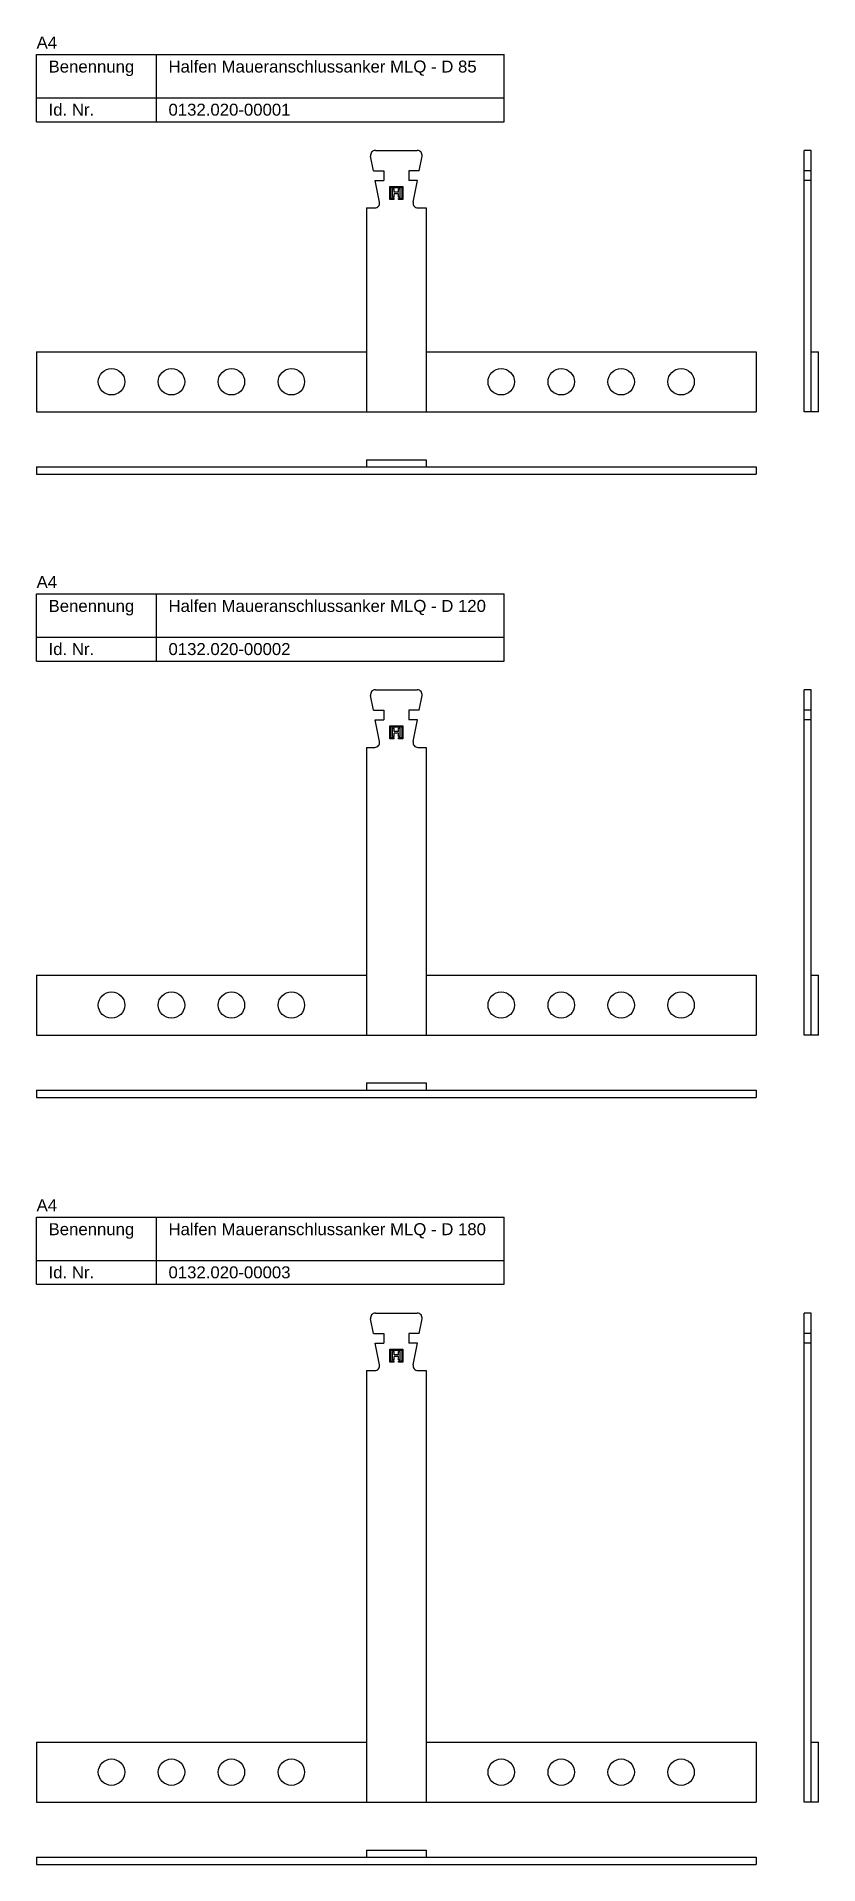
# Model space of a CAD drawing. Header units: millimetres. Extents: x -8 to 318, y -553 to 209.
import ezdxf

# ---------------------------------------------------------------- set-up
doc = ezdxf.new("R2010")
doc.units = ezdxf.units.MM
doc.layers.add('HALFEN-KONSOLANKER', color=2, linetype='CONTINUOUS')
doc.styles.add('ARIAL50', font='ARIAL.TTF', dxfattribs={"height": 5})

msp = doc.modelspace()

# ---------------------------------------------------------------- linework, layer by layer
at = {"layer": 'HALFEN-KONSOLANKER'}
for p, q in [((-8.13, 201.91), (186.87, 201.91)), ((-8.13, 173.91), (-8.13, 201.91)), ((41.87, 173.91), (41.87, 201.91)), ((186.87, 173.91), (186.87, 201.91)), ((-8.13, 183.91), (186.87, 183.91)), ((-8.13, 173.91), (186.87, 173.91)), ((133.12, 161.91), (150.62, 161.91)), ((311.87, 52.91), (311.87, 161.91)), ((314.87, 161.91), (311.87, 161.91)), ((314.87, 52.91), (314.87, 161.91)), ((132.33, 153.41), (131.15, 159.54)), ((132.33, 153.41), (136.62, 153.41)), ((136.62, 153.41), (136.62, 149.41)), ((147.12, 153.41), (147.12, 149.41)), ((147.12, 153.41), (147.12, 149.41)), ((151.41, 153.41), (147.12, 153.41)), ((151.41, 153.41), (152.58, 159.54)), ((314.87, 153.41), (311.87, 153.41)), ((133.09, 149.41), (136.62, 149.41)), ((134.83, 140.29), (133.09, 149.41)), ((139.12, 141.41), (139.12, 146.91)), ((139.12, 146.91), (144.62, 146.91)), ((139.62, 141.91), (139.62, 146.41)), ((139.62, 146.41), (144.12, 146.41)), ((140.32, 142.41), (140.32, 145.91)), ((140.32, 145.91), (140.97, 145.91)), ((140.97, 144.49), (140.97, 145.91)), ((142.77, 144.49), (142.77, 145.91)), ((142.77, 145.91), (143.42, 145.91)), ((143.42, 142.41), (143.42, 145.91)), ((144.12, 146.41), (144.12, 141.91)), ((144.62, 146.91), (144.62, 141.41)), ((150.65, 149.41), (147.12, 149.41)), ((148.9, 140.29), (150.65, 149.41)), ((314.87, 149.41), (311.87, 149.41)), ((129.37, 137.91), (132.87, 137.91)), ((129.37, 137.91), (129.37, 52.91)), ((140.97, 141.41), (139.12, 141.41)), ((140.97, 141.91), (139.62, 141.91)), ((140.97, 142.41), (140.32, 142.41)), ((142.77, 144.49), (140.97, 144.49)), ((140.97, 142.41), (140.97, 143.84)), ((142.77, 143.84), (140.97, 143.84)), ((140.97, 141.41), (140.97, 141.91)), ((142.77, 142.41), (142.77, 143.84)), ((143.42, 142.41), (142.77, 142.41)), ((142.77, 141.41), (142.77, 141.91)), ((144.12, 141.91), (142.77, 141.91)), ((144.62, 141.41), (142.77, 141.41)), ((150.87, 137.91), (154.37, 137.91)), ((154.37, 137.91), (154.37, 52.91)), ((-8.13, 77.91), (-8.13, 52.91)), ((-8.13, 77.91), (129.37, 77.91)), ((154.37, 77.91), (291.87, 77.91)), ((291.87, 77.91), (291.87, 52.91)), ((314.87, 77.91), (317.87, 77.91)), ((317.87, 52.91), (317.87, 77.91)), ((-8.13, 52.91), (291.87, 52.91)), ((317.87, 52.91), (311.87, 52.91)), ((129.37, 32.91), (154.37, 32.91)), ((129.37, 32.91), (129.37, 29.91)), ((154.37, 32.91), (154.37, 29.91)), ((-8.13, 29.91), (291.87, 29.91)), ((-8.13, 29.91), (-8.13, 26.91)), ((-8.13, 26.91), (291.87, 26.91)), ((291.87, 29.91), (291.87, 26.91)), ((-8.13, -23.09), (186.87, -23.09)), ((-8.13, -51.09), (-8.13, -23.09)), ((41.87, -51.09), (41.87, -23.09)), ((186.87, -51.09), (186.87, -23.09)), ((-8.13, -41.09), (186.87, -41.09)), ((-8.13, -51.09), (186.87, -51.09)), ((132.33, -71.59), (131.15, -65.46)), ((133.12, -63.09), (150.62, -63.09)), ((151.41, -71.59), (152.58, -65.46)), ((311.87, -207.09), (311.87, -63.09)), ((314.87, -63.09), (311.87, -63.09)), ((314.87, -207.09), (314.87, -63.09)), ((132.33, -71.59), (136.62, -71.59)), ((133.09, -75.59), (136.62, -75.59)), ((134.83, -84.71), (133.09, -75.59)), ((136.62, -71.59), (136.62, -75.59)), ((151.41, -71.59), (147.12, -71.59)), ((147.12, -71.59), (147.12, -75.59)), ((147.12, -71.59), (147.12, -75.59)), ((150.65, -75.59), (147.12, -75.59)), ((148.9, -84.71), (150.65, -75.59)), ((314.87, -71.59), (311.87, -71.59)), ((314.87, -75.59), (311.87, -75.59)), ((139.12, -78.09), (144.62, -78.09)), ((139.12, -83.59), (139.12, -78.09)), ((140.97, -83.59), (139.12, -83.59)), ((139.62, -78.59), (144.12, -78.59)), ((139.62, -83.09), (139.62, -78.59)), ((140.97, -83.09), (139.62, -83.09)), ((140.32, -79.09), (140.97, -79.09)), ((140.32, -82.59), (140.32, -79.09)), ((140.97, -82.59), (140.32, -82.59)), ((140.97, -80.51), (140.97, -79.09)), ((142.77, -80.51), (140.97, -80.51)), ((142.77, -81.16), (140.97, -81.16)), ((140.97, -82.59), (140.97, -81.16)), ((140.97, -83.59), (140.97, -83.09)), ((142.77, -79.09), (143.42, -79.09)), ((142.77, -80.51), (142.77, -79.09)), ((142.77, -82.59), (142.77, -81.16)), ((143.42, -82.59), (142.77, -82.59)), ((144.12, -83.09), (142.77, -83.09)), ((142.77, -83.59), (142.77, -83.09)), ((144.62, -83.59), (142.77, -83.59)), ((143.42, -82.59), (143.42, -79.09)), ((144.12, -78.59), (144.12, -83.09)), ((144.62, -78.09), (144.62, -83.59)), ((129.37, -87.09), (129.37, -207.09)), ((129.37, -87.09), (132.87, -87.09)), ((150.87, -87.09), (154.37, -87.09)), ((154.37, -87.09), (154.37, -207.09)), ((-8.13, -182.09), (129.37, -182.09)), ((-8.13, -182.09), (-8.13, -207.09)), ((154.37, -182.09), (291.87, -182.09)), ((291.87, -182.09), (291.87, -207.09)), ((314.87, -182.09), (317.87, -182.09)), ((317.87, -207.09), (317.87, -182.09)), ((-8.13, -207.09), (291.87, -207.09)), ((317.87, -207.09), (311.87, -207.09)), ((129.37, -227.09), (154.37, -227.09)), ((129.37, -227.09), (129.37, -230.09)), ((154.37, -227.09), (154.37, -230.09)), ((-8.13, -230.09), (291.87, -230.09)), ((-8.13, -230.09), (-8.13, -233.09)), ((-8.13, -233.09), (291.87, -233.09)), ((291.87, -230.09), (291.87, -233.09)), ((-8.13, -283.09), (186.87, -283.09)), ((-8.13, -311.09), (-8.13, -283.09)), ((41.87, -311.09), (41.87, -283.09)), ((186.87, -311.09), (186.87, -283.09)), ((-8.13, -301.09), (186.87, -301.09)), ((-8.13, -311.09), (186.87, -311.09)), ((132.33, -331.59), (131.15, -325.46)), ((133.12, -323.09), (150.62, -323.09)), ((151.41, -331.59), (152.58, -325.46)), ((311.87, -527.09), (311.87, -323.09)), ((314.87, -323.09), (311.87, -323.09)), ((314.87, -527.09), (314.87, -323.09)), ((132.33, -331.59), (136.62, -331.59)), ((136.62, -331.59), (136.62, -335.59)), ((147.12, -331.59), (147.12, -335.59)), ((147.12, -331.59), (147.12, -335.59)), ((151.41, -331.59), (147.12, -331.59)), ((314.87, -331.59), (311.87, -331.59)), ((133.09, -335.59), (136.62, -335.59)), ((134.83, -344.71), (133.09, -335.59)), ((139.12, -338.09), (144.62, -338.09)), ((139.12, -343.59), (139.12, -338.09)), ((139.62, -338.59), (144.12, -338.59)), ((139.62, -343.09), (139.62, -338.59)), ((140.97, -343.09), (139.62, -343.09)), ((140.32, -342.59), (140.32, -339.09)), ((140.32, -339.09), (140.97, -339.09)), ((140.97, -342.59), (140.32, -342.59)), ((140.97, -340.51), (140.97, -339.09)), ((142.77, -340.51), (140.97, -340.51)), ((140.97, -342.59), (140.97, -341.16)), ((142.77, -341.16), (140.97, -341.16)), ((140.97, -343.59), (140.97, -343.09)), ((142.77, -339.09), (143.42, -339.09)), ((142.77, -340.51), (142.77, -339.09)), ((142.77, -342.59), (142.77, -341.16)), ((143.42, -342.59), (142.77, -342.59)), ((144.12, -343.09), (142.77, -343.09)), ((142.77, -343.59), (142.77, -343.09)), ((143.42, -342.59), (143.42, -339.09)), ((144.12, -338.59), (144.12, -343.09)), ((144.62, -338.09), (144.62, -343.59)), ((150.65, -335.59), (147.12, -335.59)), ((148.9, -344.71), (150.65, -335.59)), ((314.87, -335.59), (311.87, -335.59)), ((129.37, -347.09), (129.37, -527.09)), ((129.37, -347.09), (132.87, -347.09)), ((140.97, -343.59), (139.12, -343.59)), ((144.62, -343.59), (142.77, -343.59)), ((150.87, -347.09), (154.37, -347.09)), ((154.37, -347.09), (154.37, -527.09)), ((-8.13, -502.09), (129.37, -502.09)), ((-8.13, -502.09), (-8.13, -527.09)), ((154.37, -502.09), (291.87, -502.09)), ((291.87, -502.09), (291.87, -527.09)), ((314.87, -502.09), (317.87, -502.09)), ((317.87, -527.09), (317.87, -502.09)), ((-8.13, -527.09), (291.87, -527.09)), ((317.87, -527.09), (311.87, -527.09)), ((129.37, -547.09), (154.37, -547.09)), ((129.37, -547.09), (129.37, -550.09)), ((154.37, -547.09), (154.37, -550.09)), ((-8.13, -550.09), (291.87, -550.09)), ((-8.13, -550.09), (-8.13, -553.09)), ((-8.13, -553.09), (291.87, -553.09)), ((291.87, -550.09), (291.87, -553.09))]:
    msp.add_line(p, q, dxfattribs=at)
for centre in [(23.12, 65.41), (48.12, 65.41), (73.12, 65.41), (98.12, 65.41), (185.62, 65.41), (210.62, 65.41), (235.62, 65.41), (260.62, 65.41), (23.12, -194.59), (48.12, -194.59), (73.12, -194.59), (98.12, -194.59), (185.62, -194.59), (210.62, -194.59), (235.62, -194.59), (260.62, -194.59), (23.12, -514.59), (48.12, -514.59), (73.12, -514.59), (98.12, -514.59), (185.62, -514.59), (210.62, -514.59), (235.62, -514.59), (260.62, -514.59)]:
    msp.add_circle(centre, 5.5, dxfattribs=at)
for centre, start, end in [((133.12, 159.91), 90, 190.81989), ((150.62, 159.91), 349.18011, 90), ((132.87, 139.91), 270, 10.81989), ((150.87, 139.91), 169.18011, 270), ((133.12, -65.09), 90, 190.81989), ((150.62, -65.09), 349.18011, 90), ((132.87, -85.09), 270, 10.81989), ((150.87, -85.09), 169.18011, 270), ((133.12, -325.09), 90, 190.81989), ((150.62, -325.09), 349.18011, 90), ((132.87, -345.09), 270, 10.81989), ((150.87, -345.09), 169.18011, 270)]:
    msp.add_arc(centre, 2, start, end, dxfattribs=at)

# ---------------------------------------------------------------- texts
at = {"layer": 'HALFEN-KONSOLANKER', "style": 'ARIAL50'}
for s, p in [('A4', (-8.13, 204.41)), ('Benennung', (-3.13, 194.41)), ('Halfen Maueranschlussanker MLQ - D 85', (46.87, 194.41)), ('Id. Nr.', (-3.13, 176.41)), ('0132.020-00001', (46.87, 176.41)), ('A4', (-8.13, -20.59)), ('Benennung', (-3.13, -30.59)), ('Halfen Maueranschlussanker MLQ - D 120', (46.87, -30.59)), ('Id. Nr.', (-3.13, -48.59)), ('0132.020-00002', (46.87, -48.59)), ('A4', (-8.13, -280.59)), ('Benennung', (-3.13, -290.59)), ('Halfen Maueranschlussanker MLQ - D 180', (46.87, -290.59)), ('Id. Nr.', (-3.13, -308.59)), ('0132.020-00003', (46.87, -308.59))]:
    msp.add_text(s, height=5, dxfattribs=at).set_placement(p)

doc.saveas('drawing.dxf')
